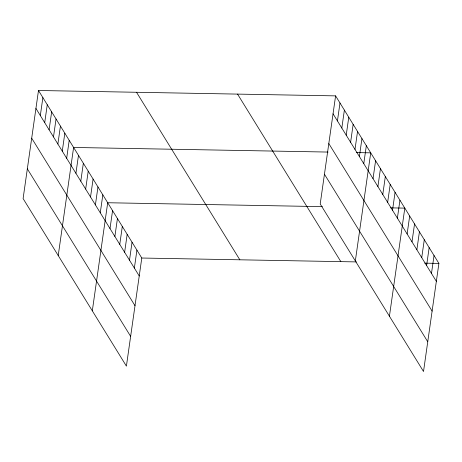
<?xml version="1.0" encoding="UTF-8"?>
<svg xmlns="http://www.w3.org/2000/svg" width="462" height="462" viewBox="0 0 462 462"><rect width="100%" height="100%" fill="white"/><g stroke="black" fill="none" stroke-linecap="round" stroke-linejoin="round"><path stroke-width="0.69" d="M38.485 90.5L23.1 198.591L126.403 366.123L141.788 258.027L38.485 90.5L335.597 95.877L438.9 263.409L423.515 371.5L320.212 203.973L335.597 95.877M40.321 115.564L42.874 97.621M44.71 122.678L47.263 104.741M49.099 129.799L51.657 111.862M53.494 136.919L56.046 118.982M57.883 144.04L60.435 126.103M62.272 151.161L64.824 133.223M66.661 158.281L69.219 140.338M58.224 255.555L73.608 147.459L328.089 152.067M75.924 173.296L78.476 155.359M80.792 181.196L83.345 163.253M85.666 189.091L88.219 171.154M90.535 196.991L93.087 179.054M95.403 204.891L97.956 186.948M100.277 212.786L102.83 194.849M92.313 310.839L107.698 202.743L322.395 206.63M110.014 228.58L112.566 210.643M114.882 236.48L117.44 218.538M119.756 244.375L122.309 226.438M124.625 252.275L127.177 234.338M129.493 260.175L132.045 242.232M134.367 268.07L136.919 250.133M337.433 120.94L339.986 102.997M341.822 128.061L344.375 110.118M346.211 135.181L348.77 117.238M350.606 142.296L353.159 124.359M354.995 149.417L357.548 131.479M359.384 156.537L361.937 138.6M363.773 163.658L366.331 145.721M355.336 260.932L370.72 152.841L356.508 152.581M373.036 178.678L375.589 160.736M377.904 186.573L380.457 168.636M382.779 194.473L385.331 176.53M387.647 202.368L390.199 184.43M392.515 210.268L395.068 192.325M397.384 218.162L399.942 200.225M389.426 316.216L404.81 208.125L390.598 207.865M407.126 233.963L409.678 216.02M411.994 241.857L414.547 223.92M416.868 249.757L419.421 231.814M421.737 257.652L424.289 239.714M426.605 265.552L429.158 247.609M431.479 273.446L434.032 255.509M141.788 258.027L356.485 261.914M424.688 263.149L438.9 263.409M333.044 113.819L436.347 281.346M328.811 143.566L432.114 311.099M324.445 174.22L427.748 341.747M237.549 94.104L340.852 261.631M136.533 92.279L239.836 259.806M35.932 108.443L139.235 275.97M31.699 138.19L135.002 305.717M27.333 168.844L130.636 336.371"/></g></svg>
